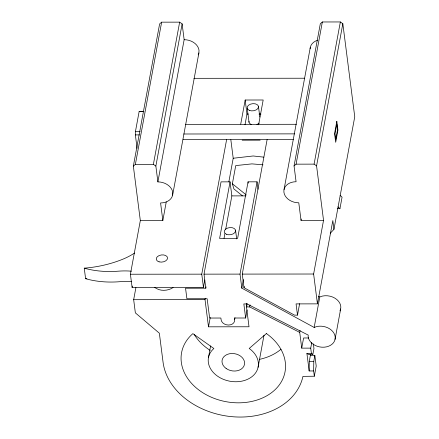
<?xml version="1.0" encoding="UTF-8"?>
<svg xmlns="http://www.w3.org/2000/svg" width="439" height="439" viewBox="0 0 439 439"><rect width="100%" height="100%" fill="white"/><g stroke="black" fill="none" stroke-linecap="round" stroke-linejoin="round"><path stroke-width="0.66" d="M137.1 148.409L135.371 134.905L135.415 131.695L139.168 111.385L143.893 111.38M135.909 287.578L133.67 299.694L135.355 312.864L159.346 333.19L163.078 362.351A71.069 54.14 10.5 0 0 231.095 416.595A71.069 54.14 10.5 0 0 302.948 376.366L314.329 376.223L313.655 370.955L309.155 370.96L309.281 361.335L310.357 355.535L310.192 354.257M313.655 370.955L313.786 361.335L314.856 355.53L310.357 355.535M140.326 220.548L162.831 220.521L160.586 202.961A13.669 10.41 10.5 0 0 172.626 195.141L172.741 192.414A13.669 10.41 10.5 0 0 157.886 181.894L155.861 166.09L182.125 23.893L179.65 22.142L161.645 22.164L159.62 23.92L133.352 166.118L140.326 220.548L130.41 274.232L132.095 287.402L203.444 287.32L204.81 279.917M172.626 195.141L198.894 52.943L199.004 50.216A13.669 10.41 10.5 0 0 184.15 39.697L182.125 23.893M133.352 166.118L135.377 164.362L161.645 22.164M155.861 166.09L153.387 164.34L179.65 22.142M132.095 287.402L132.342 286.058M157.886 181.894L184.15 39.697M162.831 220.521L166.255 201.924M203.444 287.32L201.759 274.156L226.612 139.602M234.98 317.759L234.613 319.768A6.832 5.208 10.5 0 1 228.532 325.047A6.832 5.208 10.5 0 1 221.108 319.784L220.883 318.028L209.628 318.045L207.153 298.729L186.899 298.756L185.549 288.22L205.803 288.193L204.003 274.15L221.053 181.867L230.058 181.856L231.852 195.898L225.635 229.586M205.803 288.193L206.056 286.848M247.097 303.569L246.477 306.938L249.017 326.775L208.503 326.825L205.018 299.612L205.265 298.262M228.862 181.768L233.208 158.249L230.832 139.717M230.058 181.856L219.604 238.443L237.609 238.421L248.062 181.834L257.062 181.823L258.022 189.286M240.72 124.127L245.176 100.015L263.18 99.999L258.604 124.775M242.438 195.827L233.91 188.94L232.374 183.771L235.732 165.591L251.942 163.884L263.027 164.817M224.016 238.344L224.889 233.625M244.995 124.78L246.97 114.063L245.176 100.015M208.503 326.825L210.248 317.392M208.525 357.253L210.621 345.899M234.613 319.768L234.388 318.012L245.642 318.001L243.843 303.936L247.058 303.936L308.211 335.083L308.145 336.718A13.669 10.415 10.4 0 0 324.174 347.194A13.669 10.415 10.4 0 0 334.716 334.853A13.669 10.415 10.4 0 0 316.854 326.528L314.17 327.439L241.818 288.149L240.018 274.106L257.062 181.823M299.612 303.673L297.499 315.131L294.498 315.131L244.013 287.71L242.268 274.101L267.126 139.558M241.818 288.149L243.409 279.539M244.013 287.71L244.26 286.365M245.642 318.001L247.124 309.961M311.783 342.415L310.73 348.127L301.725 348.138L299.711 332.405L249.692 306.932L250.065 304.913M284.038 189.555L310.302 47.357M342.832 23.701L316.568 165.882L323.538 220.329L301.028 220.356L298.778 202.802A13.669 10.41 10.5 0 1 283.923 192.282A13.669 10.41 10.5 0 1 296.078 181.73L294.059 165.926L320.322 23.728L322.347 21.972L340.351 21.95L342.832 23.701L354.75 116.763L333.953 229.334L330.243 233.312M258.083 367.284L264.004 335.226M294.059 165.926L296.084 164.164L322.347 21.972M301.028 220.356L301.275 219.012M316.568 165.882L314.094 164.131L340.351 21.95M299.711 332.405L300.084 330.386M297.499 315.131L296.062 303.892L317.441 303.865L313.622 274.018L323.538 220.329M301.725 348.138L303.601 337.981L308.749 337.975M317.441 303.865L332.828 220.554L333.953 229.334M314.17 327.439L319.784 296.983L322.467 296.073A13.669 10.415 10.4 0 1 336.85 299.552A13.669 10.415 10.4 0 1 339.973 310.894M309.155 370.96L306.905 353.4L308.381 354.317L312.886 354.311L313.956 348.506L313.364 343.896M337.234 208.618L339.923 208.75L342.058 197.204L340.132 195.267M314.329 376.223L316.206 366.066L314.856 355.53M335.045 339.413L340.659 308.957M233.208 158.249L253.177 155.977L263.779 157.14M143.712 111.682L139.168 111.385M246.97 114.063L248.304 114.063M258.977 114.052L260.975 114.047M185.521 124.424L296.396 124.292M135.415 131.695L140.14 131.689M183.754 133.999L294.629 133.868M135.371 134.905L139.421 134.899M183.101 139.618L293.296 139.487M242.147 140.184L260.151 140.162M135.377 164.362L153.387 164.34M296.084 164.164L314.094 164.131M231.852 195.898L245.862 195.882M204.003 274.15L240.018 274.106M242.268 274.101L313.622 274.018M130.41 274.232L201.759 274.156M133.67 299.694L205.018 299.612M246.477 306.938L249.692 306.932M306.905 353.4L311.405 353.395L312.886 354.311M309.281 361.335L313.786 361.335M193.89 78.323L304.721 78.23M318.588 296.336L319.784 296.983M232.374 183.771L246.213 194.905M337.997 206.824L339.923 208.75M310.73 348.127L311.405 353.395M258.445 106.315L259.817 117.021M247.228 108.208L249.028 122.256M248.062 181.834L248.233 183.173M246.477 303.272L246.905 306.62M235.556 230.234L236.67 238.926M134.51 253.073A54.436 34.258 -7.3 0 1 122.245 259.444A84.634 53.262 -7.3 0 1 84.25 268.169L85.6 278.705A68.616 43.181 -7.3 0 0 119.655 281.706A51.895 32.656 -7.3 0 1 131.382 281.618M281.031 349.235A52.614 40.086 10.5 0 1 259.553 359.349M210.138 350.366A52.614 40.086 10.5 0 1 194.329 334.666M259.175 123.118A5.696 3.583 -7.3 0 1 256.87 124.446M251.24 124.451A5.696 3.583 -7.3 0 1 249.006 121.318M310.132 48.707A13.669 10.41 10.5 0 1 317.6 40.24M198.894 52.943A13.669 10.41 10.5 0 1 198.208 54.88M173.103 287.518A11.387 7.167 -7.3 0 1 157.08 288.813A51.895 32.656 -7.3 0 0 154.577 287.474M86.917 278.595A84.634 53.262 -7.3 0 1 85.6 278.705M84.25 268.169A68.616 43.181 -7.3 0 0 118.31 271.176A51.895 32.656 -7.3 0 1 131.382 271.181M336.823 121.356L334.567 133.544L335.692 142.324L337.942 130.136L336.823 121.356M336.779 124.242L335.012 133.818L335.731 139.437L337.498 129.862L336.779 124.242M266.396 333.547L249.204 348.467A25.281 19.261 10.5 0 1 252.732 376.031A25.281 19.261 10.5 0 1 217.404 376.069A25.281 19.261 10.5 0 1 213.87 348.506L192.864 333.635A52.614 40.086 10.5 0 0 200.211 390.99A52.614 40.086 10.5 0 0 273.744 390.902A52.614 40.086 10.5 0 0 266.396 333.547M226.14 368.486A11.387 8.676 10.5 0 0 244.463 364.529A11.387 8.676 10.5 0 0 229.306 353.79A11.387 8.676 10.5 0 0 226.14 368.486M249.44 110.408A5.696 3.583 -7.3 0 0 258.461 107.253A5.696 3.583 -7.3 0 0 250.603 104.125A5.696 3.583 -7.3 0 0 249.44 110.408M159.094 261.842A5.696 3.583 -7.3 0 0 167.561 258.039A5.696 3.583 -7.3 0 0 159.028 255.608A5.696 3.583 -7.3 0 0 159.094 261.842M226.551 234.322A5.696 3.583 -7.3 0 0 235.573 231.172A5.696 3.583 -7.3 0 0 227.715 228.039A5.696 3.583 -7.3 0 0 226.551 234.322"/></g></svg>
